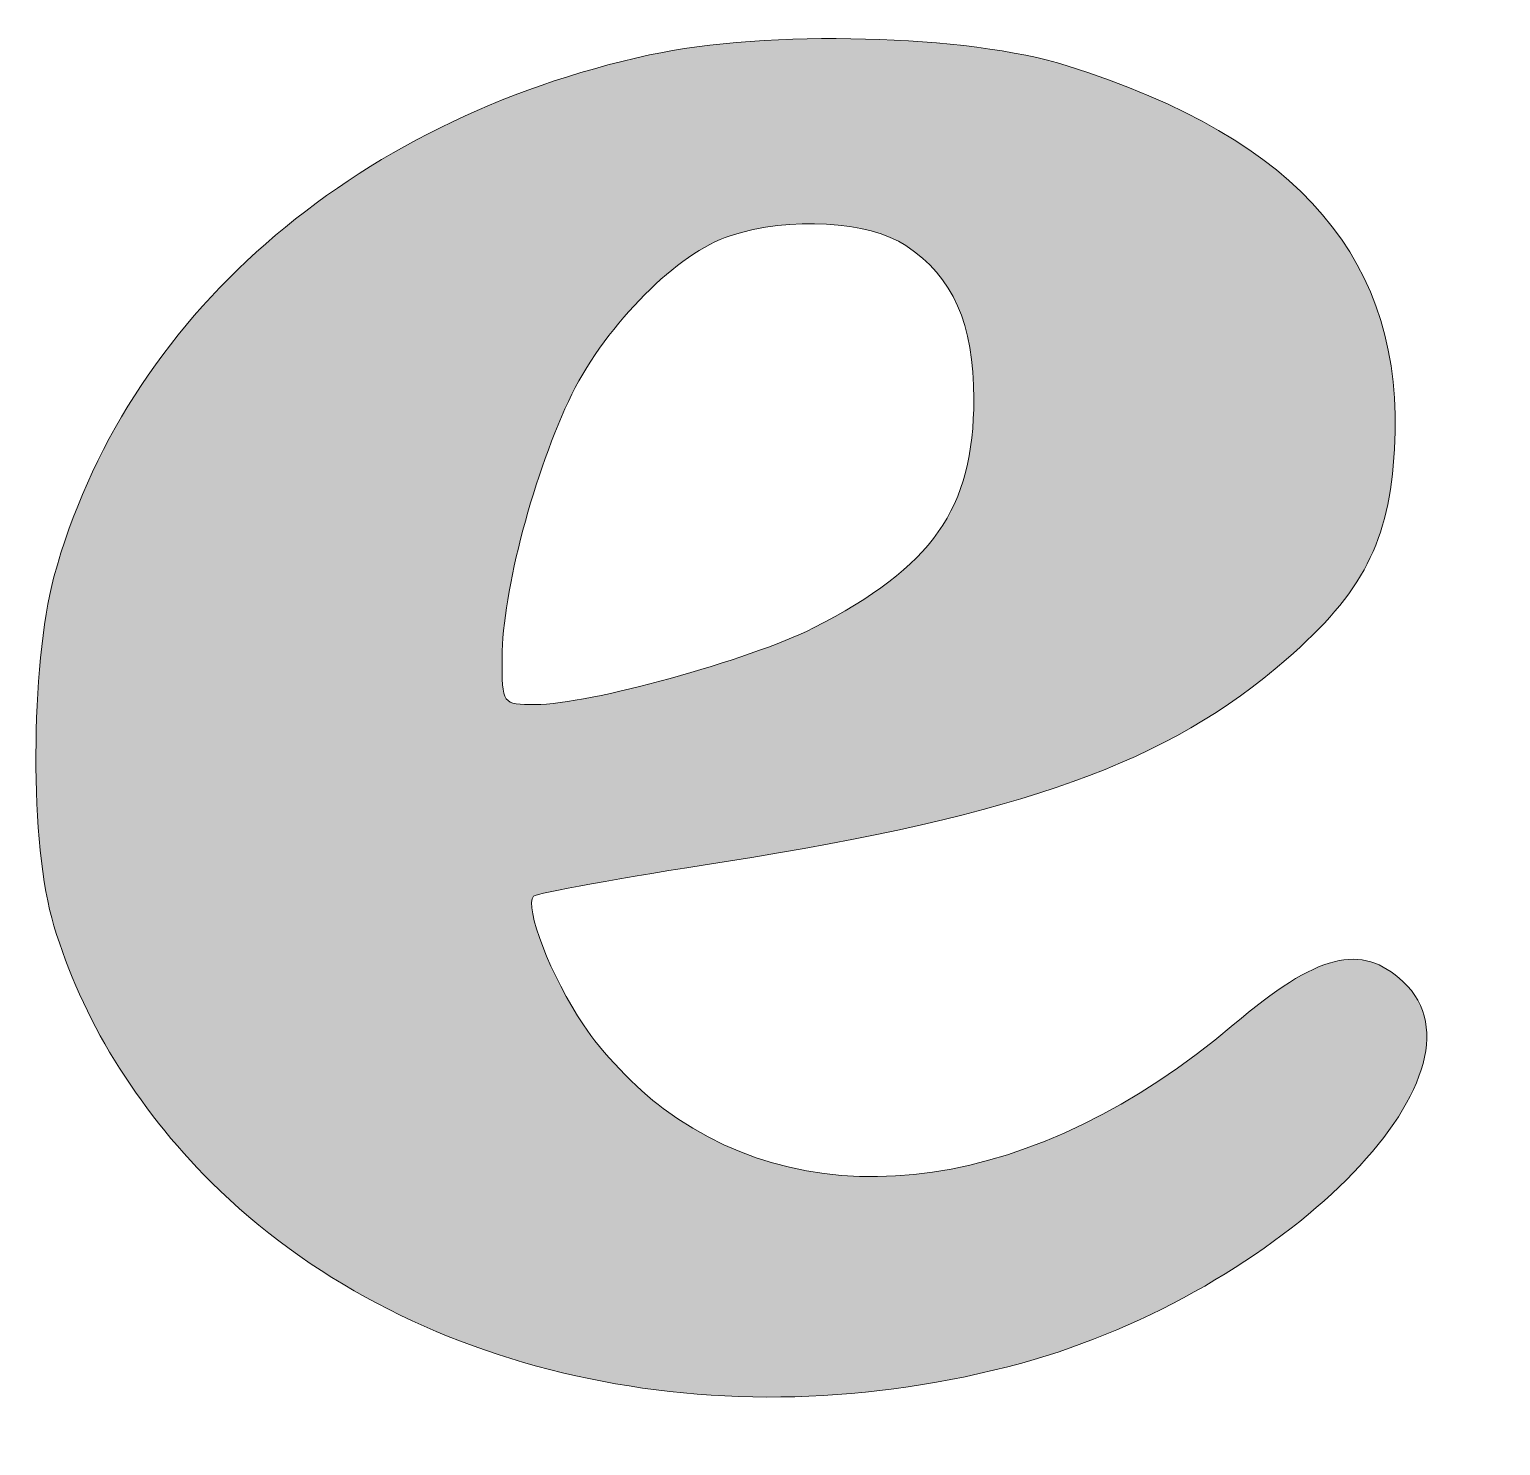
# Model space of a CAD drawing. Extents: x 650 to 1350, y -1425 to -575.
# Drawn here: x 1032.4 to 1182.1, y -1424.8 to -1280.7 of the extents above; entities that cross this region are included whole.
import ezdxf

# ---------------------------------------------------------------- set-up
doc = ezdxf.new("R2010")
doc.units = 0
doc.header["$MEASUREMENT"] = 0
doc.layers.add('katman 1', color=7, linetype='Continuous')

# ---------------------------------------------------------------- blocks, each defined once
blk = doc.blocks.new('block 2')
at = {"layer": 'katman 1', "true_color": 0xffffff}
h = blk.add_hatch(color=7, dxfattribs=at)
h.dxf.hatch_style = 2
edge = h.paths.add_edge_path()
edge.add_spline(control_points=[(1095.5, -1283.33), (1065.1, -1289.93), (1042, -1310.23), (1034.9, -1336.43), (1032.5, -1345.53), (1032.4, -1363.83), (1034.9, -1371.93), (1037.7, -1381.33), (1043.2, -1390.33), (1050.9, -1398.03), (1070.6, -1417.63), (1102.6, -1424.83), (1133.4, -1416.43), (1159.8, -1409.13), (1182.1, -1386.93), (1172.2, -1377.63), (1167.9, -1373.63), (1163.5, -1374.73), (1154.9, -1382.03), (1135, -1398.93), (1112.5, -1402.23), (1096.9, -1390.53), (1094.2, -1388.53), (1090.5, -1384.73), (1088.8, -1382.03), (1085.5, -1377.23), (1082.7, -1369.93), (1083.7, -1368.93), (1084, -1368.63), (1092.7, -1367.03), (1103.1, -1365.43), (1133.5, -1360.63), (1148.3, -1355.33), (1160.3, -1344.83), (1168.1, -1338.03), (1170.8, -1332.83), (1171.3, -1323.43), (1172.4, -1304.33), (1161.8, -1291.93), (1138, -1284.43), (1128, -1281.23), (1107.4, -1280.73), (1095.5, -1283.33)], knot_values=[0, 0, 0, 0, 1, 1, 1, 2, 2, 2, 3, 3, 3, 4, 4, 4, 5, 5, 5, 6, 6, 6, 7, 7, 7, 8, 8, 8, 9, 9, 9, 10, 10, 10, 11, 11, 11, 12, 12, 12, 13, 13, 13, 14, 14, 14, 14], degree=3, periodic=1)
edge = h.paths.add_edge_path()
edge.add_spline(control_points=[(1121.6, -1302.73), (1126.4, -1305.93), (1128.5, -1310.63), (1128.5, -1318.33), (1128.5, -1329.53), (1124.3, -1335.43), (1112.2, -1341.63), (1105.6, -1344.93), (1089.3, -1349.43), (1083.9, -1349.43), (1080.5, -1349.43), (1080.5, -1349.43), (1080.5, -1344.63), (1080.5, -1338.03), (1083.8, -1325.63), (1087.6, -1317.83), (1091.2, -1310.63), (1098.4, -1303.43), (1103.7, -1301.73), (1109.8, -1299.73), (1117.8, -1300.23), (1121.6, -1302.73)], knot_values=[0, 0, 0, 0, 1, 1, 1, 2, 2, 2, 3, 3, 3, 4, 4, 4, 5, 5, 5, 6, 6, 6, 7, 7, 7, 7], degree=3, periodic=1)
at = {"layer": 'katman 1', "lineweight": 0}
for points, knots in [([(1095.5, -1283.33), (1065.1, -1289.93), (1042, -1310.23), (1034.9, -1336.43), (1032.5, -1345.53), (1032.4, -1363.83), (1034.9, -1371.93), (1037.7, -1381.33), (1043.2, -1390.33), (1050.9, -1398.03), (1070.6, -1417.63), (1102.6, -1424.83), (1133.4, -1416.43), (1159.8, -1409.13), (1182.1, -1386.93), (1172.2, -1377.63), (1167.9, -1373.63), (1163.5, -1374.73), (1154.9, -1382.03), (1135, -1398.93), (1112.5, -1402.23), (1096.9, -1390.53), (1094.2, -1388.53), (1090.5, -1384.73), (1088.8, -1382.03), (1085.5, -1377.23), (1082.7, -1369.93), (1083.7, -1368.93), (1084, -1368.63), (1092.7, -1367.03), (1103.1, -1365.43), (1133.5, -1360.63), (1148.3, -1355.33), (1160.3, -1344.83), (1168.1, -1338.03), (1170.8, -1332.83), (1171.3, -1323.43), (1172.4, -1304.33), (1161.8, -1291.93), (1138, -1284.43), (1128, -1281.23), (1107.4, -1280.73), (1095.5, -1283.33)], [0, 0, 0, 0, 1, 1, 1, 2, 2, 2, 3, 3, 3, 4, 4, 4, 5, 5, 5, 6, 6, 6, 7, 7, 7, 8, 8, 8, 9, 9, 9, 10, 10, 10, 11, 11, 11, 12, 12, 12, 13, 13, 13, 14, 14, 14, 14]), ([(1121.6, -1302.73), (1126.4, -1305.93), (1128.5, -1310.63), (1128.5, -1318.33), (1128.5, -1329.53), (1124.3, -1335.43), (1112.2, -1341.63), (1105.6, -1344.93), (1089.3, -1349.43), (1083.9, -1349.43), (1080.5, -1349.43), (1080.5, -1349.43), (1080.5, -1344.63), (1080.5, -1338.03), (1083.8, -1325.63), (1087.6, -1317.83), (1091.2, -1310.63), (1098.4, -1303.43), (1103.7, -1301.73), (1109.8, -1299.73), (1117.8, -1300.23), (1121.6, -1302.73)], [0, 0, 0, 0, 1, 1, 1, 2, 2, 2, 3, 3, 3, 4, 4, 4, 5, 5, 5, 6, 6, 6, 7, 7, 7, 7])]:
    blk.add_open_spline(points, degree=3, knots=knots, dxfattribs=at)

msp = doc.modelspace()

# ---------------------------------------------------------------- block references
at = {"layer": 'katman 1'}
msp.add_blockref('block 2', (0, 0), dxfattribs=at)

doc.saveas('drawing.dxf')
